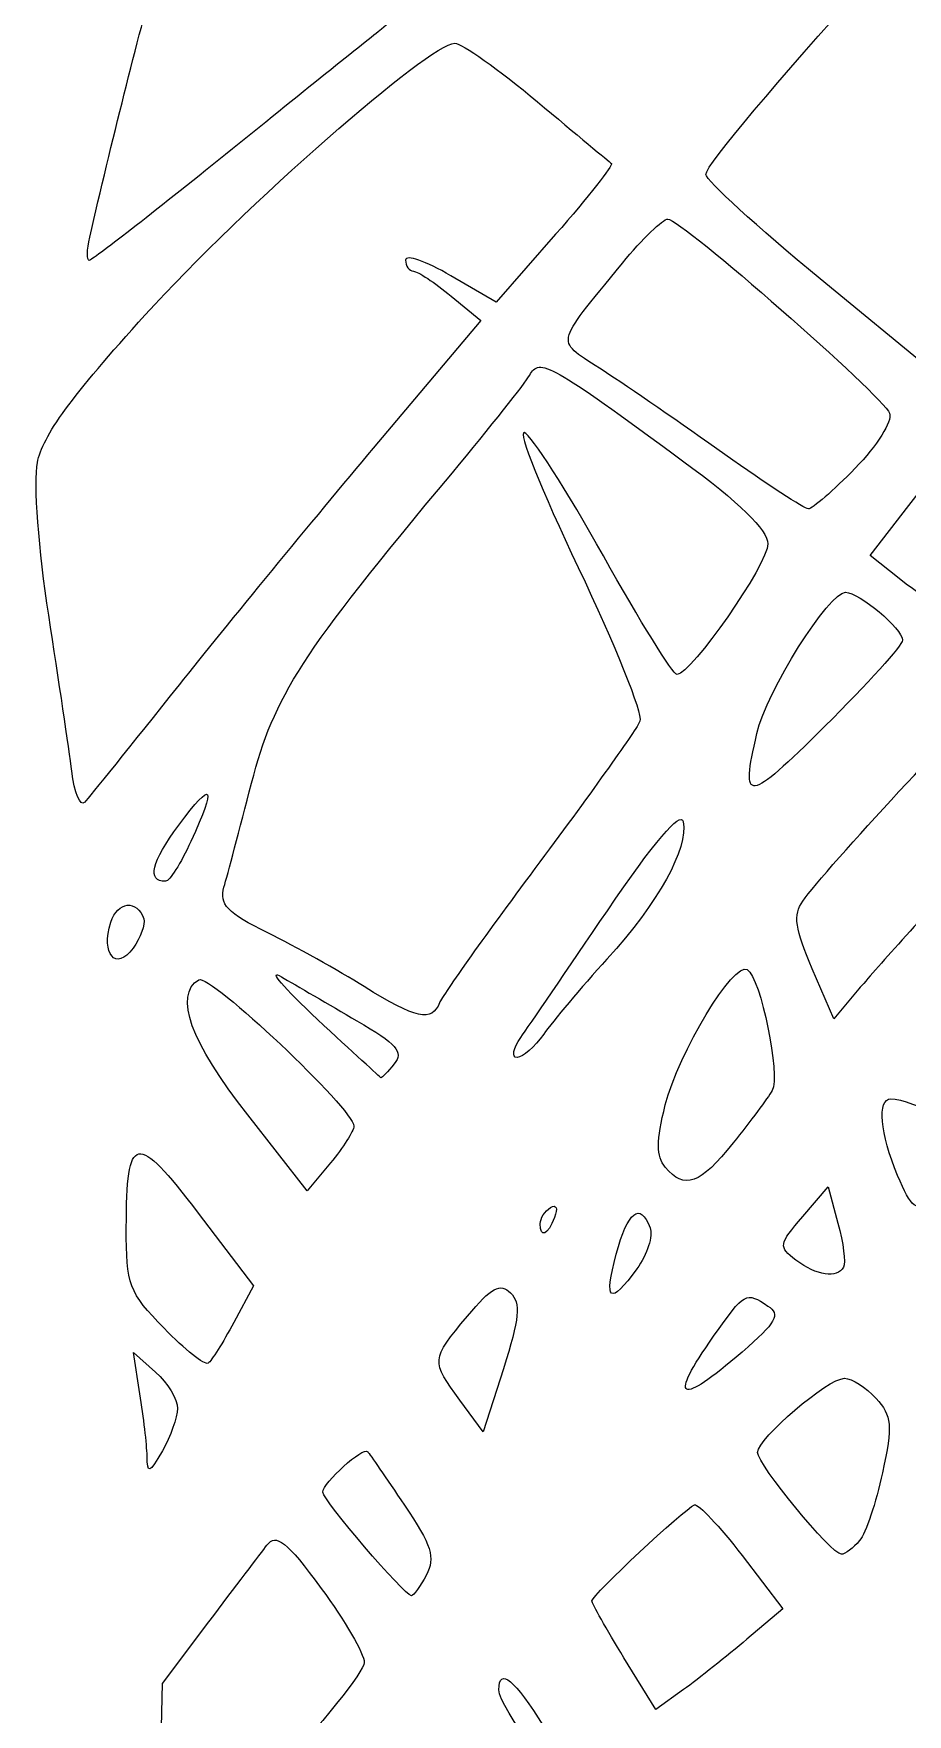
# Model space of a CAD drawing. Header units: centimetres. Extents: x -52 to 49, y -21 to 24.
# Drawn here: x -32.277 to -30.044, y -14.617 to -10.321 of the extents above; entities that cross this region are included whole.
import ezdxf

# ---------------------------------------------------------------- set-up
doc = ezdxf.new("R2010")
doc.units = ezdxf.units.CM
doc.header["$MEASUREMENT"] = 0
doc.layers.add('Layer 1', color=7, linetype='Continuous')

msp = doc.modelspace()

# ---------------------------------------------------------------- linework, layer by layer
at = {"layer": 'Layer 1'}
for points, knots in [([(-29.42293, -10.05725), (-29.5866, -9.90275), (-29.7287, -9.77303), (-29.73871, -9.76898), (-29.73871, -9.76898), (-29.76971, -9.75644), (-30.55938, -10.63387), (-30.55938, -10.68086), (-30.55938, -10.68086), (-30.55938, -10.69561), (-30.42783, -10.81571), (-30.26706, -10.94775), (-30.26706, -10.94775), (-30.26706, -10.94775), (-29.97474, -11.18782), (-29.97474, -11.18782), (-29.97474, -11.18782), (-29.97474, -11.18782), (-29.55005, -10.76298), (-29.55005, -10.76298), (-29.55005, -10.76298), (-29.55005, -10.76298), (-29.12536, -10.33814), (-29.12536, -10.33814), (-29.12536, -10.33814), (-29.12536, -10.33814), (-29.42294, -10.05724), (-29.42294, -10.05724), (-29.42294, -10.05724), (-29.42294, -10.05724), (-29.42293, -10.05725), (-29.42293, -10.05725)], [0, 0, 0, 0, 0.1111111, 0.1111111, 0.1111111, 0.1111111, 0.2222222, 0.2222222, 0.2222222, 0.2222222, 0.3333333, 0.3333333, 0.3333333, 0.3333333, 0.4444444, 0.4444444, 0.4444444, 0.4444444, 0.5555556, 0.5555556, 0.5555556, 0.5555556, 0.6666667, 0.6666667, 0.6666667, 0.6666667, 0.7777778, 0.7777778, 0.7777778, 0.7777778, 1, 1, 1, 1]), ([(-31.78673, -10.62964), (-31.60197, -10.48048), (-31.42287, -10.33661), (-31.38874, -10.30993), (-31.38874, -10.30993), (-31.3546, -10.28325), (-31.32667, -10.25129), (-31.32667, -10.2389), (-31.32667, -10.2389), (-31.32667, -10.21318), (-31.82251, -9.81604), (-31.85462, -9.81604), (-31.85462, -9.81604), (-31.8662, -9.81604), (-31.88295, -9.84878), (-31.89184, -9.8888), (-31.89184, -9.8888), (-31.90073, -9.92882), (-31.93289, -10.05086), (-31.96331, -10.16), (-31.96331, -10.16), (-32.01024, -10.32839), (-32.07945, -10.60443), (-32.13414, -10.8413), (-32.13414, -10.8413), (-32.1417, -10.87404), (-32.14221, -10.90083), (-32.13527, -10.90083), (-32.13527, -10.90083), (-32.12833, -10.90083), (-31.97149, -10.77879), (-31.78673, -10.62963), (-31.78673, -10.62963), (-31.78673, -10.62963), (-31.78673, -10.62964), (-31.78673, -10.62964)], [0, 0, 0, 0, 0.1, 0.1, 0.1, 0.1, 0.2, 0.2, 0.2, 0.2, 0.3, 0.3, 0.3, 0.3, 0.4, 0.4, 0.4, 0.4, 0.5, 0.5, 0.5, 0.5, 0.6, 0.6, 0.6, 0.6, 0.7, 0.7, 0.7, 0.7, 0.8, 0.8, 0.8, 0.8, 1, 1, 1, 1]), ([(-31.90586, -11.98563), (-31.78442, -11.83283), (-31.56111, -11.56074), (-31.40963, -11.38098), (-31.40963, -11.38098), (-31.40963, -11.38098), (-31.1342, -11.05414), (-31.1342, -11.05414), (-31.1342, -11.05414), (-31.1342, -11.05414), (-31.21059, -10.99167), (-31.21059, -10.99167), (-31.21059, -10.99167), (-31.25261, -10.95731), (-31.29591, -10.92877), (-31.30682, -10.92825), (-31.30682, -10.92825), (-31.31773, -10.92772), (-31.32666, -10.91489), (-31.32666, -10.89972), (-31.32666, -10.89972), (-31.32666, -10.88456), (-31.2747, -10.9026), (-31.21119, -10.93982), (-31.21119, -10.93982), (-31.21119, -10.93982), (-31.09572, -11.00749), (-31.09572, -11.00749), (-31.09572, -11.00749), (-31.09572, -11.00749), (-30.94336, -10.83394), (-30.94336, -10.83394), (-30.94336, -10.83394), (-30.85956, -10.73849), (-30.79544, -10.65694), (-30.80086, -10.65272), (-30.80086, -10.65272), (-30.80629, -10.6485), (-30.89126, -10.57758), (-30.98968, -10.49513), (-30.98968, -10.49513), (-31.0881, -10.41267), (-31.18335, -10.34545), (-31.20135, -10.34574), (-31.20135, -10.34574), (-31.26672, -10.3468), (-31.73989, -10.76219), (-31.99199, -11.03982), (-31.99199, -11.03982), (-32.18036, -11.24726), (-32.25507, -11.34954), (-32.2678, -11.41738), (-32.2678, -11.41738), (-32.27749, -11.46902), (-32.26465, -11.64265), (-32.23894, -11.80756), (-32.23894, -11.80756), (-32.21347, -11.97098), (-32.18693, -12.15037), (-32.17998, -12.2062), (-32.17998, -12.2062), (-32.17303, -12.26203), (-32.15819, -12.29775), (-32.147, -12.28558), (-32.147, -12.28558), (-32.13582, -12.2734), (-32.0273, -12.13843), (-31.90586, -11.98563)], [0, 0, 0, 0, 0.0555556, 0.0555556, 0.0555556, 0.0555556, 0.1111111, 0.1111111, 0.1111111, 0.1111111, 0.1666667, 0.1666667, 0.1666667, 0.1666667, 0.2222222, 0.2222222, 0.2222222, 0.2222222, 0.2777778, 0.2777778, 0.2777778, 0.2777778, 0.3333333, 0.3333333, 0.3333333, 0.3333333, 0.3888889, 0.3888889, 0.3888889, 0.3888889, 0.4444444, 0.4444444, 0.4444444, 0.4444444, 0.5, 0.5, 0.5, 0.5, 0.5555556, 0.5555556, 0.5555556, 0.5555556, 0.6111111, 0.6111111, 0.6111111, 0.6111111, 0.6666667, 0.6666667, 0.6666667, 0.6666667, 0.7222222, 0.7222222, 0.7222222, 0.7222222, 0.7777778, 0.7777778, 0.7777778, 0.7777778, 0.8333333, 0.8333333, 0.8333333, 0.8333333, 0.8888889, 0.8888889, 0.8888889, 0.8888889, 1, 1, 1, 1]), ([(-30.17755, -11.43187), (-30.12164, -11.37462), (-30.08229, -11.31159), (-30.08996, -11.29159), (-30.08996, -11.29159), (-30.10699, -11.2472), (-30.62282, -10.795), (-30.65642, -10.795), (-30.65642, -10.795), (-30.66964, -10.795), (-30.72173, -10.8456), (-30.77218, -10.90745), (-30.77218, -10.90745), (-30.95039, -11.12591), (-30.94612, -11.10105), (-30.81961, -11.18364), (-30.81961, -11.18364), (-30.75694, -11.22455), (-30.61791, -11.32054), (-30.51067, -11.39693), (-30.51067, -11.39693), (-30.40343, -11.47333), (-30.30744, -11.53584), (-30.29737, -11.53584), (-30.29737, -11.53584), (-30.2873, -11.53584), (-30.23338, -11.48905), (-30.17754, -11.43187), (-30.17754, -11.43187), (-30.17754, -11.43187), (-30.17755, -11.43187), (-30.17755, -11.43187)], [0, 0, 0, 0, 0.1111111, 0.1111111, 0.1111111, 0.1111111, 0.2222222, 0.2222222, 0.2222222, 0.2222222, 0.3333333, 0.3333333, 0.3333333, 0.3333333, 0.4444444, 0.4444444, 0.4444444, 0.4444444, 0.5555556, 0.5555556, 0.5555556, 0.5555556, 0.6666667, 0.6666667, 0.6666667, 0.6666667, 0.7777778, 0.7777778, 0.7777778, 0.7777778, 1, 1, 1, 1]), ([(-31.23987, -12.7982), (-31.23268, -12.77945), (-31.11746, -12.61753), (-30.98384, -12.43838), (-30.98384, -12.43838), (-30.85022, -12.25923), (-30.73497, -12.09721), (-30.72773, -12.07833), (-30.72773, -12.07833), (-30.72049, -12.05946), (-30.79148, -11.88291), (-30.88549, -11.686), (-30.88549, -11.686), (-30.9795, -11.48909), (-31.04154, -11.3337), (-31.02335, -11.34068), (-31.02335, -11.34068), (-31.00516, -11.34766), (-30.91416, -11.48963), (-30.82113, -11.65618), (-30.82113, -11.65618), (-30.72809, -11.82273), (-30.64343, -11.95903), (-30.63298, -11.95908), (-30.63298, -11.95908), (-30.59715, -11.95934), (-30.40061, -11.67655), (-30.40061, -11.62486), (-30.40061, -11.62486), (-30.40061, -11.59073), (-30.47473, -11.51871), (-30.61889, -11.41276), (-30.61889, -11.41276), (-30.95762, -11.16384), (-30.9845, -11.14876), (-31.00965, -11.1937), (-31.00965, -11.1937), (-31.02137, -11.21464), (-31.11026, -11.32697), (-31.2072, -11.44333), (-31.2072, -11.44333), (-31.59589, -11.90992), (-31.66182, -12.01186), (-31.72049, -12.23697), (-31.72049, -12.23697), (-31.75083, -12.35339), (-31.78253, -12.47295), (-31.79093, -12.50266), (-31.79093, -12.50266), (-31.80342, -12.54684), (-31.783, -12.56817), (-31.67888, -12.61975), (-31.67888, -12.61975), (-31.60885, -12.65444), (-31.49798, -12.71622), (-31.4325, -12.75705), (-31.4325, -12.75705), (-31.29989, -12.83972), (-31.25915, -12.84843), (-31.23987, -12.7982)], [0, 0, 0, 0, 0.0625, 0.0625, 0.0625, 0.0625, 0.125, 0.125, 0.125, 0.125, 0.1875, 0.1875, 0.1875, 0.1875, 0.25, 0.25, 0.25, 0.25, 0.3125, 0.3125, 0.3125, 0.3125, 0.375, 0.375, 0.375, 0.375, 0.4375, 0.4375, 0.4375, 0.4375, 0.5, 0.5, 0.5, 0.5, 0.5625, 0.5625, 0.5625, 0.5625, 0.625, 0.625, 0.625, 0.625, 0.6875, 0.6875, 0.6875, 0.6875, 0.75, 0.75, 0.75, 0.75, 0.8125, 0.8125, 0.8125, 0.8125, 0.875, 0.875, 0.875, 0.875, 1, 1, 1, 1]), ([(-29.84452, -11.68085), (-29.84452, -11.68085), (-29.75428, -11.58775), (-29.75428, -11.58775), (-29.75428, -11.58775), (-29.75428, -11.58775), (-29.84787, -11.49416), (-29.84787, -11.49416), (-29.84787, -11.49416), (-29.84787, -11.49416), (-29.94146, -11.40057), (-29.94146, -11.40057), (-29.94146, -11.40057), (-29.94146, -11.40057), (-30.04041, -11.52758), (-30.04041, -11.52758), (-30.04041, -11.52758), (-30.04041, -11.52758), (-30.13936, -11.65459), (-30.13936, -11.65459), (-30.13936, -11.65459), (-30.13936, -11.65459), (-30.06495, -11.71414), (-30.06495, -11.71414), (-30.06495, -11.71414), (-29.96675, -11.79273), (-29.9506, -11.79029), (-29.84453, -11.68085), (-29.84453, -11.68085), (-29.84453, -11.68085), (-29.84452, -11.68085), (-29.84452, -11.68085)], [0, 0, 0, 0, 0.1111111, 0.1111111, 0.1111111, 0.1111111, 0.2222222, 0.2222222, 0.2222222, 0.2222222, 0.3333333, 0.3333333, 0.3333333, 0.3333333, 0.4444444, 0.4444444, 0.4444444, 0.4444444, 0.5555556, 0.5555556, 0.5555556, 0.5555556, 0.6666667, 0.6666667, 0.6666667, 0.6666667, 0.7777778, 0.7777778, 0.7777778, 0.7777778, 1, 1, 1, 1]), ([(-30.05667, -11.87147), (-30.05667, -11.84231), (-30.16721, -11.74933), (-30.20219, -11.74907), (-30.20219, -11.74907), (-30.24507, -11.74875), (-30.40373, -12.00139), (-30.429, -12.11023), (-30.429, -12.11023), (-30.47123, -12.29213), (-30.45541, -12.29042), (-30.25511, -12.09146), (-30.25511, -12.09146), (-30.14597, -11.98305), (-30.05667, -11.88405), (-30.05667, -11.87147)], [0, 0, 0, 0, 0.2, 0.2, 0.2, 0.2, 0.4, 0.4, 0.4, 0.4, 0.6, 0.6, 0.6, 0.6, 1, 1, 1, 1]), ([(-29.88081, -12.44274), (-29.88081, -12.44274), (-29.65738, -12.19871), (-29.65738, -12.19871), (-29.65738, -12.19871), (-29.65738, -12.19871), (-29.74458, -12.1194), (-29.74458, -12.1194), (-29.74458, -12.1194), (-29.79254, -12.07578), (-29.83946, -12.03975), (-29.84886, -12.03932), (-29.84886, -12.03932), (-29.86635, -12.03853), (-30.25549, -12.45821), (-30.31178, -12.53859), (-30.31178, -12.53859), (-30.33663, -12.57407), (-30.33169, -12.60923), (-30.28752, -12.71128), (-30.28752, -12.71128), (-30.28752, -12.71128), (-30.23205, -12.83942), (-30.23205, -12.83942), (-30.23205, -12.83942), (-30.23205, -12.83942), (-30.16815, -12.7631), (-30.16815, -12.7631), (-30.16815, -12.7631), (-30.133, -12.72112), (-30.0037, -12.57696), (-29.88082, -12.44274), (-29.88082, -12.44274), (-29.88082, -12.44274), (-29.88081, -12.44274), (-29.88081, -12.44274)], [0, 0, 0, 0, 0.1, 0.1, 0.1, 0.1, 0.2, 0.2, 0.2, 0.2, 0.3, 0.3, 0.3, 0.3, 0.4, 0.4, 0.4, 0.4, 0.5, 0.5, 0.5, 0.5, 0.6, 0.6, 0.6, 0.6, 0.7, 0.7, 0.7, 0.7, 0.8, 0.8, 0.8, 0.8, 1, 1, 1, 1]), ([(-31.87568, -12.38638), (-31.80848, -12.24039), (-31.81869, -12.22645), (-31.90652, -12.34424), (-31.90652, -12.34424), (-31.97667, -12.43832), (-31.9887, -12.48946), (-31.94027, -12.48765), (-31.94027, -12.48765), (-31.93021, -12.48728), (-31.90115, -12.4417), (-31.87569, -12.38638), (-31.87569, -12.38638), (-31.87569, -12.38638), (-31.87568, -12.38638), (-31.87568, -12.38638)], [0, 0, 0, 0, 0.2, 0.2, 0.2, 0.2, 0.4, 0.4, 0.4, 0.4, 0.6, 0.6, 0.6, 0.6, 1, 1, 1, 1]), ([(-30.9737, -12.87859), (-30.95085, -12.84585), (-30.87813, -12.75953), (-30.81211, -12.68677), (-30.81211, -12.68677), (-30.67963, -12.54076), (-30.60417, -12.40451), (-30.61749, -12.33535), (-30.61749, -12.33535), (-30.62303, -12.30657), (-30.69295, -12.38877), (-30.81105, -12.56291), (-30.81105, -12.56291), (-30.91274, -12.71285), (-31.01227, -12.85861), (-31.03224, -12.88682), (-31.03224, -12.88682), (-31.05221, -12.91503), (-31.05655, -12.93811), (-31.0419, -12.93811), (-31.0419, -12.93811), (-31.02725, -12.93811), (-30.99656, -12.91132), (-30.9737, -12.87858), (-30.9737, -12.87858), (-30.9737, -12.87858), (-30.9737, -12.87859), (-30.9737, -12.87859)], [0, 0, 0, 0, 0.125, 0.125, 0.125, 0.125, 0.25, 0.25, 0.25, 0.25, 0.375, 0.375, 0.375, 0.375, 0.5, 0.5, 0.5, 0.5, 0.625, 0.625, 0.625, 0.625, 0.75, 0.75, 0.75, 0.75, 1, 1, 1, 1]), ([(-31.99604, -12.58366), (-32.01271, -12.53364), (-32.0632, -12.53892), (-32.0802, -12.59247), (-32.0802, -12.59247), (-32.10603, -12.67387), (-32.06743, -12.71895), (-32.02343, -12.65877), (-32.02343, -12.65877), (-32.00363, -12.63169), (-31.99131, -12.59789), (-31.99605, -12.58365), (-31.99605, -12.58365), (-31.99605, -12.58365), (-31.99604, -12.58366), (-31.99604, -12.58366)], [0, 0, 0, 0, 0.2, 0.2, 0.2, 0.2, 0.4, 0.4, 0.4, 0.4, 0.6, 0.6, 0.6, 0.6, 1, 1, 1, 1]), ([(-31.35559, -12.95432), (-31.33106, -12.92476), (-31.34978, -12.90326), (-31.45157, -12.84411), (-31.45157, -12.84411), (-31.52112, -12.80369), (-31.60779, -12.75324), (-31.64417, -12.732), (-31.64417, -12.732), (-31.68055, -12.71076), (-31.63888, -12.75989), (-31.55157, -12.84118), (-31.55157, -12.84118), (-31.46426, -12.92247), (-31.3913, -12.98944), (-31.38944, -12.99001), (-31.38944, -12.99001), (-31.38758, -12.99059), (-31.37235, -12.97452), (-31.35559, -12.95432)], [0, 0, 0, 0, 0.1666667, 0.1666667, 0.1666667, 0.1666667, 0.3333333, 0.3333333, 0.3333333, 0.3333333, 0.5, 0.5, 0.5, 0.5, 0.6666667, 0.6666667, 0.6666667, 0.6666667, 1, 1, 1, 1]), ([(-30.48936, -13.15641), (-30.44598, -13.10184), (-30.40126, -13.04174), (-30.38999, -13.02286), (-30.38999, -13.02286), (-30.36763, -12.98541), (-30.41926, -12.73442), (-30.4537, -12.71314), (-30.4537, -12.71314), (-30.48788, -12.69202), (-30.62951, -12.92636), (-30.66303, -13.0595), (-30.66303, -13.0595), (-30.68637, -13.15219), (-30.68636, -13.19045), (-30.66301, -13.21858), (-30.66301, -13.21858), (-30.61431, -13.27726), (-30.57394, -13.26281), (-30.48935, -13.15641), (-30.48935, -13.15641), (-30.48935, -13.15641), (-30.48936, -13.15641), (-30.48936, -13.15641)], [0, 0, 0, 0, 0.1428571, 0.1428571, 0.1428571, 0.1428571, 0.2857143, 0.2857143, 0.2857143, 0.2857143, 0.4285714, 0.4285714, 0.4285714, 0.4285714, 0.5714286, 0.5714286, 0.5714286, 0.5714286, 0.7142857, 0.7142857, 0.7142857, 0.7142857, 1, 1, 1, 1]), ([(-31.45909, -13.11362), (-31.45885, -13.07124), (-31.82806, -12.72253), (-31.85534, -12.73938), (-31.85534, -12.73938), (-31.91971, -12.77916), (-31.87675, -12.89774), (-31.73016, -13.08493), (-31.73016, -13.08493), (-31.73016, -13.08493), (-31.57802, -13.2792), (-31.57802, -13.2792), (-31.57802, -13.2792), (-31.57802, -13.2792), (-31.51862, -13.20788), (-31.51862, -13.20788), (-31.51862, -13.20788), (-31.48595, -13.16866), (-31.45916, -13.12624), (-31.45909, -13.11362)], [0, 0, 0, 0, 0.1666667, 0.1666667, 0.1666667, 0.1666667, 0.3333333, 0.3333333, 0.3333333, 0.3333333, 0.5, 0.5, 0.5, 0.5, 0.6666667, 0.6666667, 0.6666667, 0.6666667, 1, 1, 1, 1]), ([(-29.89852, -13.23031), (-29.88363, -13.2025), (-29.87146, -13.16721), (-29.87146, -13.1519), (-29.87146, -13.1519), (-29.87146, -13.12593), (-30.03465, -13.04397), (-30.08636, -13.04397), (-30.08636, -13.04397), (-30.12183, -13.04397), (-30.11411, -13.13252), (-30.06929, -13.23978), (-30.06929, -13.23978), (-30.03429, -13.32354), (-30.0222, -13.33258), (-29.97729, -13.30855), (-29.97729, -13.30855), (-29.94885, -13.29333), (-29.91341, -13.25812), (-29.89852, -13.23031)], [0, 0, 0, 0, 0.1666667, 0.1666667, 0.1666667, 0.1666667, 0.3333333, 0.3333333, 0.3333333, 0.3333333, 0.5, 0.5, 0.5, 0.5, 0.6666667, 0.6666667, 0.6666667, 0.6666667, 1, 1, 1, 1]), ([(-31.76603, -13.61565), (-31.76603, -13.61565), (-31.71591, -13.5215), (-31.71591, -13.5215), (-31.71591, -13.5215), (-31.71591, -13.5215), (-31.85713, -13.33574), (-31.85713, -13.33574), (-31.85713, -13.33574), (-32.01701, -13.12544), (-32.04001, -13.13019), (-32.04064, -13.37356), (-32.04064, -13.37356), (-32.04102, -13.51959), (-32.03391, -13.5385), (-31.94414, -13.63043), (-31.94414, -13.63043), (-31.89084, -13.68501), (-31.84024, -13.7252), (-31.83169, -13.71973), (-31.83169, -13.71973), (-31.82314, -13.71426), (-31.79359, -13.66742), (-31.76603, -13.61564), (-31.76603, -13.61564), (-31.76603, -13.61564), (-31.76603, -13.61565), (-31.76603, -13.61565)], [0, 0, 0, 0, 0.125, 0.125, 0.125, 0.125, 0.25, 0.25, 0.25, 0.25, 0.375, 0.375, 0.375, 0.375, 0.5, 0.5, 0.5, 0.5, 0.625, 0.625, 0.625, 0.625, 0.75, 0.75, 0.75, 0.75, 1, 1, 1, 1]), ([(-30.20763, -13.47391), (-30.20163, -13.463), (-30.20797, -13.41247), (-30.22173, -13.36162), (-30.22173, -13.36162), (-30.22173, -13.36162), (-30.24673, -13.26917), (-30.24673, -13.26917), (-30.24673, -13.26917), (-30.24673, -13.26917), (-30.31162, -13.34461), (-30.31162, -13.34461), (-30.31162, -13.34461), (-30.37322, -13.41622), (-30.3741, -13.42188), (-30.32903, -13.45606), (-30.32903, -13.45606), (-30.27599, -13.49629), (-30.22412, -13.50391), (-30.20763, -13.47391)], [0, 0, 0, 0, 0.1666667, 0.1666667, 0.1666667, 0.1666667, 0.3333333, 0.3333333, 0.3333333, 0.3333333, 0.5, 0.5, 0.5, 0.5, 0.6666667, 0.6666667, 0.6666667, 0.6666667, 1, 1, 1, 1]), ([(-30.94615, -13.34686), (-30.93711, -13.32331), (-30.94155, -13.31269), (-30.95655, -13.32196), (-30.95655, -13.32196), (-30.97094, -13.33085), (-30.98271, -13.34933), (-30.98271, -13.36302), (-30.98271, -13.36302), (-30.98271, -13.40108), (-30.96375, -13.39269), (-30.94616, -13.34686), (-30.94616, -13.34686), (-30.94616, -13.34686), (-30.94615, -13.34686), (-30.94615, -13.34686)], [0, 0, 0, 0, 0.2, 0.2, 0.2, 0.2, 0.4, 0.4, 0.4, 0.4, 0.6, 0.6, 0.6, 0.6, 1, 1, 1, 1]), ([(-30.73568, -13.47829), (-30.70895, -13.44159), (-30.6937, -13.39435), (-30.70178, -13.37329), (-30.70178, -13.37329), (-30.72734, -13.30668), (-30.75919, -13.33152), (-30.78837, -13.44084), (-30.78837, -13.44084), (-30.8208, -13.56232), (-30.80505, -13.57352), (-30.73569, -13.47829), (-30.73569, -13.47829), (-30.73569, -13.47829), (-30.73568, -13.47829), (-30.73568, -13.47829)], [0, 0, 0, 0, 0.2, 0.2, 0.2, 0.2, 0.4, 0.4, 0.4, 0.4, 0.6, 0.6, 0.6, 0.6, 1, 1, 1, 1]), ([(-31.05858, -13.5399), (-31.08515, -13.51358), (-31.10727, -13.52555), (-31.16884, -13.59958), (-31.16884, -13.59958), (-31.26209, -13.71168), (-31.26227, -13.71375), (-31.18782, -13.81445), (-31.18782, -13.81445), (-31.18782, -13.81445), (-31.12835, -13.89488), (-31.12835, -13.89488), (-31.12835, -13.89488), (-31.12835, -13.89488), (-31.07684, -13.73385), (-31.07684, -13.73385), (-31.07684, -13.73385), (-31.03552, -13.60467), (-31.03191, -13.56631), (-31.05857, -13.5399), (-31.05857, -13.5399), (-31.05857, -13.5399), (-31.05858, -13.5399), (-31.05858, -13.5399)], [0, 0, 0, 0, 0.1428571, 0.1428571, 0.1428571, 0.1428571, 0.2857143, 0.2857143, 0.2857143, 0.2857143, 0.4285714, 0.4285714, 0.4285714, 0.4285714, 0.5714286, 0.5714286, 0.5714286, 0.5714286, 0.7142857, 0.7142857, 0.7142857, 0.7142857, 1, 1, 1, 1]), ([(-30.46677, -13.69114), (-30.37936, -13.61543), (-30.36785, -13.59495), (-30.40062, -13.57348), (-30.40062, -13.57348), (-30.45745, -13.53625), (-30.45934, -13.5373), (-30.53953, -13.65068), (-30.53953, -13.65068), (-30.6568, -13.8165), (-30.62922, -13.83184), (-30.46677, -13.69114)], [0, 0, 0, 0, 0.25, 0.25, 0.25, 0.25, 0.5, 0.5, 0.5, 0.5, 1, 1, 1, 1]), ([(-31.90969, -13.83519), (-31.90917, -13.81198), (-31.93436, -13.77031), (-31.96565, -13.74259), (-31.96565, -13.74259), (-31.96565, -13.74259), (-32.02255, -13.69219), (-32.02255, -13.69219), (-32.02255, -13.69219), (-32.02255, -13.69219), (-32.00563, -13.79802), (-32.00563, -13.79802), (-32.00563, -13.79802), (-31.99633, -13.85623), (-31.98816, -13.92767), (-31.98748, -13.95677), (-31.98748, -13.95677), (-31.98638, -14.00389), (-31.98211, -14.00245), (-31.94844, -13.94354), (-31.94844, -13.94354), (-31.92764, -13.90716), (-31.91021, -13.8584), (-31.90969, -13.83519)], [0, 0, 0, 0, 0.1428571, 0.1428571, 0.1428571, 0.1428571, 0.2857143, 0.2857143, 0.2857143, 0.2857143, 0.4285714, 0.4285714, 0.4285714, 0.4285714, 0.5714286, 0.5714286, 0.5714286, 0.5714286, 0.7142857, 0.7142857, 0.7142857, 0.7142857, 1, 1, 1, 1]), ([(-30.16649, -14.17325), (-30.15057, -14.15407), (-30.12415, -14.07591), (-30.10778, -13.99957), (-30.10778, -13.99957), (-30.08172, -13.87806), (-30.08379, -13.85438), (-30.12436, -13.80955), (-30.12436, -13.80955), (-30.14985, -13.78138), (-30.18631, -13.75834), (-30.20537, -13.75834), (-30.20537, -13.75834), (-30.24716, -13.75834), (-30.42709, -13.91214), (-30.42709, -13.94786), (-30.42709, -13.94786), (-30.42709, -13.97831), (-30.2381, -14.20813), (-30.21306, -14.20813), (-30.21306, -14.20813), (-30.20337, -14.20813), (-30.18242, -14.19243), (-30.1665, -14.17325), (-30.1665, -14.17325), (-30.1665, -14.17325), (-30.16649, -14.17325), (-30.16649, -14.17325)], [0, 0, 0, 0, 0.125, 0.125, 0.125, 0.125, 0.25, 0.25, 0.25, 0.25, 0.375, 0.375, 0.375, 0.375, 0.5, 0.5, 0.5, 0.5, 0.625, 0.625, 0.625, 0.625, 0.75, 0.75, 0.75, 0.75, 1, 1, 1, 1]), ([(-31.2736, -14.26076), (-31.25024, -14.21711), (-31.26034, -14.18505), (-31.32987, -14.08217), (-31.32987, -14.08217), (-31.37648, -14.0132), (-31.41856, -13.95188), (-31.42339, -13.94591), (-31.42339, -13.94591), (-31.43479, -13.93181), (-31.53833, -14.02535), (-31.53833, -14.04975), (-31.53833, -14.04975), (-31.53833, -14.06959), (-31.3291, -14.31396), (-31.31212, -14.31396), (-31.31212, -14.31396), (-31.30659, -14.31396), (-31.28926, -14.29002), (-31.2736, -14.26077), (-31.2736, -14.26077), (-31.2736, -14.26077), (-31.2736, -14.26076), (-31.2736, -14.26076)], [0, 0, 0, 0, 0.1428571, 0.1428571, 0.1428571, 0.1428571, 0.2857143, 0.2857143, 0.2857143, 0.2857143, 0.4285714, 0.4285714, 0.4285714, 0.4285714, 0.5714286, 0.5714286, 0.5714286, 0.5714286, 0.7142857, 0.7142857, 0.7142857, 0.7142857, 1, 1, 1, 1]), ([(-30.45449, -14.42542), (-30.45449, -14.42542), (-30.36284, -14.3478), (-30.36284, -14.3478), (-30.36284, -14.3478), (-30.36284, -14.3478), (-30.46678, -14.2115), (-30.46678, -14.2115), (-30.46678, -14.2115), (-30.52395, -14.13654), (-30.57877, -14.07832), (-30.58861, -14.08213), (-30.58861, -14.08213), (-30.61486, -14.0923), (-30.85041, -14.3129), (-30.85041, -14.32733), (-30.85041, -14.32733), (-30.85041, -14.33409), (-30.81363, -14.39938), (-30.76869, -14.47244), (-30.76869, -14.47244), (-30.76869, -14.47244), (-30.68697, -14.60526), (-30.68697, -14.60526), (-30.68697, -14.60526), (-30.68697, -14.60526), (-30.61656, -14.55415), (-30.61656, -14.55415), (-30.61656, -14.55415), (-30.57783, -14.52604), (-30.5049, -14.46811), (-30.4545, -14.42542), (-30.4545, -14.42542), (-30.4545, -14.42542), (-30.45449, -14.42542), (-30.45449, -14.42542)], [0, 0, 0, 0, 0.1, 0.1, 0.1, 0.1, 0.2, 0.2, 0.2, 0.2, 0.3, 0.3, 0.3, 0.3, 0.4, 0.4, 0.4, 0.4, 0.5, 0.5, 0.5, 0.5, 0.6, 0.6, 0.6, 0.6, 0.7, 0.7, 0.7, 0.7, 0.8, 0.8, 0.8, 0.8, 1, 1, 1, 1]), ([(-31.67249, -14.78368), (-31.5405, -14.64184), (-31.4325, -14.50739), (-31.4325, -14.48489), (-31.4325, -14.48489), (-31.4325, -14.4624), (-31.48189, -14.37713), (-31.54225, -14.29542), (-31.54225, -14.29542), (-31.63172, -14.1743), (-31.65739, -14.15387), (-31.68116, -14.1848), (-31.68116, -14.1848), (-31.6972, -14.20567), (-31.76389, -14.29387), (-31.82938, -14.3808), (-31.82938, -14.3808), (-31.82938, -14.3808), (-31.94844, -14.53885), (-31.94844, -14.53885), (-31.94844, -14.53885), (-31.94844, -14.53885), (-31.95446, -14.79883), (-31.95446, -14.79883), (-31.95446, -14.79883), (-31.95787, -14.9459), (-31.95006, -15.05506), (-31.93648, -15.05018), (-31.93648, -15.05018), (-31.92328, -15.04544), (-31.80448, -14.92551), (-31.67249, -14.78367), (-31.67249, -14.78367), (-31.67249, -14.78367), (-31.67249, -14.78368), (-31.67249, -14.78368)], [0, 0, 0, 0, 0.1, 0.1, 0.1, 0.1, 0.2, 0.2, 0.2, 0.2, 0.3, 0.3, 0.3, 0.3, 0.4, 0.4, 0.4, 0.4, 0.5, 0.5, 0.5, 0.5, 0.6, 0.6, 0.6, 0.6, 0.7, 0.7, 0.7, 0.7, 0.8, 0.8, 0.8, 0.8, 1, 1, 1, 1]), ([(-30.97471, -14.64774), (-31.04603, -14.52966), (-31.08854, -14.49479), (-31.08854, -14.55437), (-31.08854, -14.55437), (-31.08854, -14.5972), (-30.91929, -14.82485), (-30.90943, -14.79528), (-30.90943, -14.79528), (-30.90477, -14.78129), (-30.93414, -14.71489), (-30.97471, -14.64774)], [0, 0, 0, 0, 0.25, 0.25, 0.25, 0.25, 0.5, 0.5, 0.5, 0.5, 1, 1, 1, 1])]:
    msp.add_open_spline(points, degree=3, knots=knots, dxfattribs=at)

doc.saveas('drawing.dxf')
